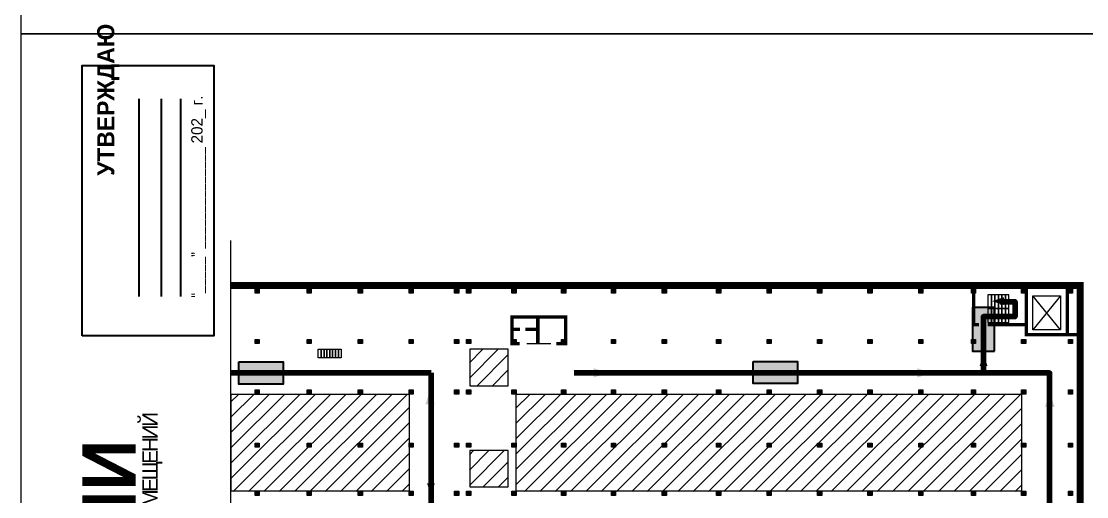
# Model space of a CAD drawing. Header units: millimetres. Extents: x 13810 to 67229, y 12374 to 21950.
# Drawn here: x 28466.5 to 28840.9, y 13986.6 to 14153.7 of the extents above; entities that cross this region are included whole.
import ezdxf

# ---------------------------------------------------------------- set-up
doc = ezdxf.new("R2010")
doc.units = ezdxf.units.MM
doc.layers.add('План_Штампы', color=7, linetype='Continuous')
doc.styles.add('обычный', font='arial.ttf')

# ---------------------------------------------------------------- blocks, each defined once
blk = doc.blocks.new('A$C7B4425F7')
at = {"true_color": 0xffffff}
blk.add_hatch(color=7, dxfattribs=at).paths.add_polyline_path([(0, 0), (-16, 0), (-16, -8), (0, -8)])
h = blk.add_hatch(color=126)
h.paths.add_polyline_path([(-0.2, -0.2), (-15.8, -0.2), (-15.8, -7.8), (-0.2, -7.8)])
h.paths.add_polyline_path([(-11.76, -2.03), (-11.76, -3.66), (-11.17, -3.66, -0.568275), (-11.17, -6.18), (-12.58, -6.18), (-12.58, -2.03)], flags=16)
h.paths.add_polyline_path([(-13.33, -4.12, -0.495768), (-13.59, -6.18), (-15.03, -6.18), (-15.03, -2.03), (-13.59, -2.03, -0.487973)], flags=16)
h.paths.add_polyline_path([(-10.25, -2.03), (-9.48, -2.03), (-9.48, -6.18), (-10.25, -6.18)], flags=16)
h.paths.add_polyline_path([(-13.84, -3.69), (-14.24, -3.69), (-14.24, -3.03), (-13.9, -3.03, -0.692621)], flags=0)
h.paths.add_polyline_path([(-9.15, -2.03), (-8.4, -2.03), (-8.04, -3.07), (-7.68, -2.03), (-6.93, -2.03), (-7.64, -4.1), (-6.93, -6.18), (-7.68, -6.18), (-8.04, -5.14), (-8.4, -6.18), (-9.15, -6.18), (-8.44, -4.1)], flags=16)
h.paths.add_polyline_path([(-11.76, -4.46), (-11.42, -4.46, -0.692621), (-11.36, -5.12), (-11.76, -5.12)], flags=0)
h.paths.add_polyline_path([(-13.9, -5.2), (-14.24, -5.2), (-14.24, -4.55), (-13.84, -4.55, -0.708038)], flags=0)
edge = h.paths.add_edge_path(flags=16)
edge.add_ellipse((-5.51, -4.08), major_axis=(0, 2.05), ratio=0.586184, start_angle=0, end_angle=360)
edge = h.paths.add_edge_path(flags=0)
edge.add_ellipse((-5.51, -4.08), major_axis=(0, 1.14), ratio=0.454828, start_angle=0, end_angle=360)
h.paths.add_polyline_path([(-4.13, -4.96, 0.377264), (-3.48, -4.52, 0.0555), (-3.16, -2.03), (-1.66, -2.03), (-1.66, -4.96), (-0.96, -4.96), (-0.96, -7.01), (-1.75, -7.01), (-1.75, -6.18), (-3.3, -6.18), (-3.3, -7.02), (-4.13, -7.02)], flags=16)
h.paths.add_polyline_path([(-2.73, -2.91), (-2.28, -2.91), (-2.28, -4.96), (-3.05, -4.96, 0.079136)], flags=0)
at = {"color": 126}
blk.add_lwpolyline([(-16, -8), (0, -8), (0, 0), (-16, 0)], close=True, dxfattribs=at)
blk = doc.blocks.new('A$C32E8229D')
at = {"true_color": 0xffffff}
blk.add_hatch(color=7, dxfattribs=at).paths.add_polyline_path([(0, 0), (0, -8), (16, -8), (16, 0)])
h = blk.add_hatch(color=126)
h.paths.add_polyline_path([(0.2, -0.2), (15.8, -0.2), (15.8, -7.8), (0.2, -7.8)])
h.paths.add_polyline_path([(13.49, -2.05), (12.08, -2.05), (11.37, -2.63, 0.162397), (11.29, -2.84), (11.29, -3.63), (10.35, -3.63), (10.35, -4.05), (11.68, -4.05), (11.68, -3.48), (12.26, -4.28), (11.29, -5.1), (11.29, -6.78), (11.85, -6.78), (11.85, -5.44), (12.8, -4.64), (12.8, -5.94), (14.46, -5.94), (14.46, -5.39), (13.45, -5.39), (13.45, -3.97), (12.46, -2.59), (13.15, -2.59), (13.69, -3.34), (14.18, -3)], flags=16)
h.paths.add_polyline_path([(10.74, -1.82, 1), (11.8, -1.82, 1)], flags=16)
h.paths.add_polyline_path([(9.39, -3.59), (5.99, -3.59), (6.56, -3.03), (5.91, -3.03), (5.1, -3.83), (5.91, -4.64), (6.56, -4.64), (5.99, -4.09), (9.39, -4.09)], flags=16)
h.paths.add_polyline_path([(4.29, -1.08), (1.72, -1.08), (1.72, -6.6), (4.29, -6.6)], flags=16)
at = {"color": 126}
blk.add_lwpolyline([(16, -8), (0, -8), (0, 0), (16, 0)], close=True, dxfattribs=at)

msp = doc.modelspace()

# ---------------------------------------------------------------- hatches: boundary and pattern name
at = {"lineweight": 0}
h = msp.add_hatch(color=256, dxfattribs=at)
h.dxf.hatch_style = 1
h.paths.add_polyline_path([(28548.7, 14059.53), (28548.7, 14058.06), (28550.16, 14058.06), (28550.16, 14059.53)])
h = msp.add_hatch(color=256, dxfattribs=at)
h.dxf.hatch_style = 1
h.paths.add_polyline_path([(28566.95, 14059.53), (28566.95, 14058.06), (28568.42, 14058.06), (28568.42, 14059.53)])
h = msp.add_hatch(color=256, dxfattribs=at)
h.dxf.hatch_style = 1
h.paths.add_polyline_path([(28584.95, 14059.53), (28584.95, 14058.06), (28586.41, 14058.06), (28586.41, 14059.53)])
h = msp.add_hatch(color=256, dxfattribs=at)
h.dxf.hatch_style = 1
h.paths.add_polyline_path([(28602.81, 14059.53), (28602.81, 14058.06), (28604.28, 14058.06), (28604.28, 14059.53)])
h = msp.add_hatch(color=256, dxfattribs=at)
h.dxf.hatch_style = 1
h.paths.add_polyline_path([(28618.76, 14059.53), (28618.76, 14058.06), (28620.23, 14058.06), (28620.23, 14059.53)])
h = msp.add_hatch(color=256, dxfattribs=at)
h.dxf.hatch_style = 1
h.paths.add_polyline_path([(28622.99, 14059.53), (28622.99, 14058.06), (28624.46, 14058.06), (28624.46, 14059.53)])
h = msp.add_hatch(color=256, dxfattribs=at)
h.dxf.hatch_style = 1
h.paths.add_polyline_path([(28638.94, 14059.53), (28638.94, 14058.06), (28640.41, 14058.06), (28640.41, 14059.53)])
h = msp.add_hatch(color=256, dxfattribs=at)
h.dxf.hatch_style = 1
h.paths.add_polyline_path([(28656.36, 14059.53), (28656.36, 14058.06), (28657.83, 14058.06), (28657.83, 14059.53)])
h = msp.add_hatch(color=256, dxfattribs=at)
h.dxf.hatch_style = 1
h.paths.add_polyline_path([(28673.89, 14059.53), (28673.89, 14058.06), (28675.35, 14058.06), (28675.35, 14059.53)])
h = msp.add_hatch(color=256, dxfattribs=at)
h.dxf.hatch_style = 1
h.paths.add_polyline_path([(28691.78, 14059.53), (28691.78, 14058.06), (28693.24, 14058.06), (28693.24, 14059.53)])
h = msp.add_hatch(color=256, dxfattribs=at)
h.dxf.hatch_style = 1
h.paths.add_polyline_path([(28710.83, 14059.53), (28710.83, 14058.06), (28712.29, 14058.06), (28712.29, 14059.53)])
h = msp.add_hatch(color=256, dxfattribs=at)
h.dxf.hatch_style = 1
h.paths.add_polyline_path([(28728.56, 14059.53), (28728.56, 14058.06), (28730.02, 14058.06), (28730.02, 14059.53)])
h = msp.add_hatch(color=256, dxfattribs=at)
h.dxf.hatch_style = 1
h.paths.add_polyline_path([(28746.34, 14059.53), (28746.34, 14058.06), (28747.81, 14058.06), (28747.81, 14059.53)])
h = msp.add_hatch(color=256, dxfattribs=at)
h.dxf.hatch_style = 1
h.paths.add_polyline_path([(28764.03, 14059.53), (28764.03, 14058.06), (28765.49, 14058.06), (28765.49, 14059.53)])
h = msp.add_hatch(color=256, dxfattribs=at)
h.dxf.hatch_style = 1
h.paths.add_polyline_path([(28781.88, 14059.53), (28781.88, 14058.06), (28783.34, 14058.06), (28783.34, 14059.53)])
h = msp.add_hatch(color=256, dxfattribs=at)
h.dxf.hatch_style = 1
h.paths.add_polyline_path([(28800.39, 14059.53), (28800.39, 14058.06), (28801.86, 14058.06), (28801.86, 14059.53)])
h = msp.add_hatch(color=256, dxfattribs=at)
h.dxf.hatch_style = 1
h.paths.add_polyline_path([(28817.99, 14059.53), (28817.99, 14058.06), (28819.46, 14058.06), (28819.46, 14059.53)])
h = msp.add_hatch(color=256, dxfattribs=at)
h.dxf.hatch_style = 1
h.paths.add_polyline_path([(28834.47, 14059.54), (28834.47, 14058.06), (28835.93, 14058.06), (28835.93, 14059.54)])
h = msp.add_hatch(color=256, dxfattribs=at)
h.dxf.hatch_style = 1
h.paths.add_polyline_path([(28548.7, 14041.87), (28548.7, 14040.39), (28550.16, 14040.39), (28550.16, 14041.87)])
h = msp.add_hatch(color=256, dxfattribs=at)
h.dxf.hatch_style = 1
h.paths.add_polyline_path([(28566.95, 14041.87), (28566.95, 14040.39), (28568.42, 14040.39), (28568.42, 14041.87)])
h = msp.add_hatch(color=256, dxfattribs=at)
h.dxf.hatch_style = 1
h.paths.add_polyline_path([(28584.95, 14041.87), (28584.95, 14040.39), (28586.41, 14040.39), (28586.41, 14041.87)])
h = msp.add_hatch(color=256, dxfattribs=at)
h.dxf.hatch_style = 1
h.paths.add_polyline_path([(28602.81, 14041.87), (28602.81, 14040.39), (28604.28, 14040.39), (28604.28, 14041.87)])
h = msp.add_hatch(color=256, dxfattribs=at)
h.dxf.hatch_style = 1
h.paths.add_polyline_path([(28618.76, 14041.87), (28618.76, 14040.39), (28620.23, 14040.39), (28620.23, 14041.87)])
h = msp.add_hatch(color=256, dxfattribs=at)
h.dxf.hatch_style = 1
h.paths.add_polyline_path([(28622.99, 14041.87), (28622.99, 14040.39), (28624.46, 14040.39), (28624.46, 14041.87)])
h = msp.add_hatch(color=256, dxfattribs=at)
h.dxf.hatch_style = 1
h.paths.add_polyline_path([(28638.94, 14041.87), (28638.94, 14040.39), (28640.41, 14040.39), (28640.41, 14041.87)])
h = msp.add_hatch(color=256, dxfattribs=at)
h.dxf.hatch_style = 1
h.paths.add_polyline_path([(28656.36, 14041.87), (28656.36, 14040.39), (28657.83, 14040.39), (28657.83, 14041.87)])
h = msp.add_hatch(color=256, dxfattribs=at)
h.dxf.hatch_style = 1
h.paths.add_polyline_path([(28673.89, 14041.87), (28673.89, 14040.39), (28675.35, 14040.39), (28675.35, 14041.87)])
h = msp.add_hatch(color=256, dxfattribs=at)
h.dxf.hatch_style = 1
h.paths.add_polyline_path([(28691.78, 14041.87), (28691.78, 14040.39), (28693.24, 14040.39), (28693.24, 14041.87)])
h = msp.add_hatch(color=256, dxfattribs=at)
h.dxf.hatch_style = 1
h.paths.add_polyline_path([(28710.83, 14041.87), (28710.83, 14040.39), (28712.29, 14040.39), (28712.29, 14041.87)])
h = msp.add_hatch(color=256, dxfattribs=at)
h.dxf.hatch_style = 1
h.paths.add_polyline_path([(28728.56, 14041.87), (28728.56, 14040.39), (28730.02, 14040.39), (28730.02, 14041.87)])
h = msp.add_hatch(color=256, dxfattribs=at)
h.dxf.hatch_style = 1
h.paths.add_polyline_path([(28746.34, 14041.87), (28746.34, 14040.39), (28747.81, 14040.39), (28747.81, 14041.87)])
h = msp.add_hatch(color=256, dxfattribs=at)
h.dxf.hatch_style = 1
h.paths.add_polyline_path([(28764.03, 14041.87), (28764.03, 14040.39), (28765.49, 14040.39), (28765.49, 14041.87)])
h = msp.add_hatch(color=256, dxfattribs=at)
h.dxf.hatch_style = 1
h.paths.add_polyline_path([(28781.88, 14041.87), (28781.88, 14040.39), (28783.34, 14040.39), (28783.34, 14041.87)])
h = msp.add_hatch(color=256, dxfattribs=at)
h.dxf.hatch_style = 1
h.paths.add_polyline_path([(28800.39, 14041.87), (28800.39, 14040.39), (28801.86, 14040.39), (28801.86, 14041.87)])
h = msp.add_hatch(color=256, dxfattribs=at)
h.dxf.hatch_style = 1
h.paths.add_polyline_path([(28817.99, 14041.87), (28817.99, 14040.39), (28819.46, 14040.39), (28819.46, 14041.87)])
h = msp.add_hatch(color=256, dxfattribs=at)
h.dxf.hatch_style = 1
h.paths.add_polyline_path([(28834.47, 14041.87), (28834.47, 14040.39), (28835.93, 14040.39), (28835.93, 14041.87)])
h = msp.add_hatch(color=256, dxfattribs=at)
h.dxf.hatch_style = 1
h.paths.add_polyline_path([(28548.7, 14024.11), (28548.7, 14022.64), (28550.16, 14022.64), (28550.16, 14024.11)])
h = msp.add_hatch(color=256, dxfattribs=at)
h.dxf.hatch_style = 1
h.paths.add_polyline_path([(28566.95, 14024.11), (28566.95, 14022.64), (28568.42, 14022.64), (28568.42, 14024.11)])
h = msp.add_hatch(color=256, dxfattribs=at)
h.dxf.hatch_style = 1
h.paths.add_polyline_path([(28584.95, 14024.11), (28584.95, 14022.64), (28586.41, 14022.64), (28586.41, 14024.11)])
h = msp.add_hatch(color=256, dxfattribs=at)
h.dxf.hatch_style = 1
h.paths.add_polyline_path([(28602.81, 14024.11), (28602.81, 14022.64), (28604.28, 14022.64), (28604.28, 14024.11)])
h = msp.add_hatch(color=256, dxfattribs=at)
h.dxf.hatch_style = 1
h.paths.add_polyline_path([(28618.76, 14024.11), (28618.76, 14022.64), (28620.23, 14022.64), (28620.23, 14024.11)])
h = msp.add_hatch(color=256, dxfattribs=at)
h.dxf.hatch_style = 1
h.paths.add_polyline_path([(28622.99, 14024.11), (28622.99, 14022.64), (28624.46, 14022.64), (28624.46, 14024.11)])
h = msp.add_hatch(color=256, dxfattribs=at)
h.dxf.hatch_style = 1
h.paths.add_polyline_path([(28638.94, 14024.11), (28638.94, 14022.64), (28640.41, 14022.64), (28640.41, 14024.11)])
h = msp.add_hatch(color=256, dxfattribs=at)
h.dxf.hatch_style = 1
h.paths.add_polyline_path([(28656.36, 14024.11), (28656.36, 14022.64), (28657.83, 14022.64), (28657.83, 14024.11)])
h = msp.add_hatch(color=256, dxfattribs=at)
h.dxf.hatch_style = 1
h.paths.add_polyline_path([(28673.89, 14024.11), (28673.89, 14022.64), (28675.35, 14022.64), (28675.35, 14024.11)])
h = msp.add_hatch(color=256, dxfattribs=at)
h.dxf.hatch_style = 1
h.paths.add_polyline_path([(28691.78, 14024.11), (28691.78, 14022.64), (28693.24, 14022.64), (28693.24, 14024.11)])
h = msp.add_hatch(color=256, dxfattribs=at)
h.dxf.hatch_style = 1
h.paths.add_polyline_path([(28710.83, 14024.11), (28710.83, 14022.64), (28712.29, 14022.64), (28712.29, 14024.11)])
h = msp.add_hatch(color=256, dxfattribs=at)
h.dxf.hatch_style = 1
h.paths.add_polyline_path([(28728.56, 14024.11), (28728.56, 14022.64), (28730.02, 14022.64), (28730.02, 14024.11)])
h = msp.add_hatch(color=256, dxfattribs=at)
h.dxf.hatch_style = 1
h.paths.add_polyline_path([(28746.34, 14024.11), (28746.34, 14022.64), (28747.81, 14022.64), (28747.81, 14024.11)])
h = msp.add_hatch(color=256, dxfattribs=at)
h.dxf.hatch_style = 1
h.paths.add_polyline_path([(28764.03, 14024.11), (28764.03, 14022.64), (28765.49, 14022.64), (28765.49, 14024.11)])
h = msp.add_hatch(color=256, dxfattribs=at)
h.dxf.hatch_style = 1
h.paths.add_polyline_path([(28781.88, 14024.11), (28781.88, 14022.64), (28783.34, 14022.64), (28783.34, 14024.11)])
h = msp.add_hatch(color=256, dxfattribs=at)
h.dxf.hatch_style = 1
h.paths.add_polyline_path([(28800.39, 14024.11), (28800.39, 14022.64), (28801.86, 14022.64), (28801.86, 14024.11)])
h = msp.add_hatch(color=256, dxfattribs=at)
h.dxf.hatch_style = 1
h.paths.add_polyline_path([(28817.99, 14024.11), (28817.99, 14022.64), (28819.46, 14022.64), (28819.46, 14024.11)])
h = msp.add_hatch(color=256, dxfattribs=at)
h.dxf.hatch_style = 1
h.paths.add_polyline_path([(28834.47, 14024.11), (28834.47, 14022.64), (28835.93, 14022.64), (28835.93, 14024.11)])
h = msp.add_hatch(color=256, dxfattribs=at)
h.dxf.hatch_style = 1
h.paths.add_polyline_path([(28548.7, 14005.42), (28548.7, 14003.94), (28550.16, 14003.94), (28550.16, 14005.42)])
h = msp.add_hatch(color=256, dxfattribs=at)
h.dxf.hatch_style = 1
h.paths.add_polyline_path([(28566.95, 14005.42), (28566.95, 14003.94), (28568.42, 14003.94), (28568.42, 14005.42)])
h = msp.add_hatch(color=256, dxfattribs=at)
h.dxf.hatch_style = 1
h.paths.add_polyline_path([(28584.95, 14005.42), (28584.95, 14003.94), (28586.41, 14003.94), (28586.41, 14005.42)])
h = msp.add_hatch(color=256, dxfattribs=at)
h.dxf.hatch_style = 1
h.paths.add_polyline_path([(28602.81, 14005.42), (28602.81, 14003.94), (28604.28, 14003.94), (28604.28, 14005.42)])
h = msp.add_hatch(color=256, dxfattribs=at)
h.dxf.hatch_style = 1
h.paths.add_polyline_path([(28618.76, 14005.42), (28618.76, 14003.94), (28620.23, 14003.94), (28620.23, 14005.42)])
h = msp.add_hatch(color=256, dxfattribs=at)
h.dxf.hatch_style = 1
h.paths.add_polyline_path([(28622.99, 14005.42), (28622.99, 14003.94), (28624.46, 14003.94), (28624.46, 14005.42)])
h = msp.add_hatch(color=256, dxfattribs=at)
h.dxf.hatch_style = 1
h.paths.add_polyline_path([(28638.94, 14005.42), (28638.94, 14003.94), (28640.41, 14003.94), (28640.41, 14005.42)])
h = msp.add_hatch(color=256, dxfattribs=at)
h.dxf.hatch_style = 1
h.paths.add_polyline_path([(28656.36, 14005.42), (28656.36, 14003.94), (28657.83, 14003.94), (28657.83, 14005.42)])
h = msp.add_hatch(color=256, dxfattribs=at)
h.dxf.hatch_style = 1
h.paths.add_polyline_path([(28673.89, 14005.42), (28673.89, 14003.94), (28675.35, 14003.94), (28675.35, 14005.42)])
h = msp.add_hatch(color=256, dxfattribs=at)
h.dxf.hatch_style = 1
h.paths.add_polyline_path([(28691.78, 14005.42), (28691.78, 14003.94), (28693.24, 14003.94), (28693.24, 14005.42)])
h = msp.add_hatch(color=256, dxfattribs=at)
h.dxf.hatch_style = 1
h.paths.add_polyline_path([(28710.83, 14005.42), (28710.83, 14003.94), (28712.29, 14003.94), (28712.29, 14005.42)])
h = msp.add_hatch(color=256, dxfattribs=at)
h.dxf.hatch_style = 1
h.paths.add_polyline_path([(28728.56, 14005.42), (28728.56, 14003.94), (28730.02, 14003.94), (28730.02, 14005.42)])
h = msp.add_hatch(color=256, dxfattribs=at)
h.dxf.hatch_style = 1
h.paths.add_polyline_path([(28746.34, 14005.42), (28746.34, 14003.94), (28747.81, 14003.94), (28747.81, 14005.42)])
h = msp.add_hatch(color=256, dxfattribs=at)
h.dxf.hatch_style = 1
h.paths.add_polyline_path([(28764.03, 14005.42), (28764.03, 14003.94), (28765.49, 14003.94), (28765.49, 14005.42)])
h = msp.add_hatch(color=256, dxfattribs=at)
h.dxf.hatch_style = 1
h.paths.add_polyline_path([(28781.88, 14005.42), (28781.88, 14003.94), (28783.34, 14003.94), (28783.34, 14005.42)])
h = msp.add_hatch(color=256, dxfattribs=at)
h.dxf.hatch_style = 1
h.paths.add_polyline_path([(28800.39, 14005.42), (28800.39, 14003.94), (28801.86, 14003.94), (28801.86, 14005.42)])
h = msp.add_hatch(color=256, dxfattribs=at)
h.dxf.hatch_style = 1
h.paths.add_polyline_path([(28817.99, 14005.42), (28817.99, 14003.94), (28819.46, 14003.94), (28819.46, 14005.42)])
h = msp.add_hatch(color=256, dxfattribs=at)
h.dxf.hatch_style = 1
h.paths.add_polyline_path([(28834.47, 14005.42), (28834.47, 14003.94), (28835.93, 14003.94), (28835.93, 14005.42)])
h = msp.add_hatch(color=256, dxfattribs=at)
h.dxf.hatch_style = 1
h.paths.add_polyline_path([(28548.7, 13988.47), (28548.7, 13986.99), (28550.16, 13986.99), (28550.16, 13988.47)])
h = msp.add_hatch(color=256, dxfattribs=at)
h.dxf.hatch_style = 1
h.paths.add_polyline_path([(28566.95, 13988.47), (28566.95, 13986.99), (28568.42, 13986.99), (28568.42, 13988.47)])
h = msp.add_hatch(color=256, dxfattribs=at)
h.dxf.hatch_style = 1
h.paths.add_polyline_path([(28584.95, 13988.47), (28584.95, 13986.99), (28586.41, 13986.99), (28586.41, 13988.47)])
h = msp.add_hatch(color=256, dxfattribs=at)
h.dxf.hatch_style = 1
h.paths.add_polyline_path([(28602.81, 13988.47), (28602.81, 13986.99), (28604.28, 13986.99), (28604.28, 13988.47)])
h = msp.add_hatch(color=256, dxfattribs=at)
h.dxf.hatch_style = 1
h.paths.add_polyline_path([(28618.76, 13988.47), (28618.76, 13986.99), (28620.23, 13986.99), (28620.23, 13988.47)])
h = msp.add_hatch(color=256, dxfattribs=at)
h.dxf.hatch_style = 1
h.paths.add_polyline_path([(28622.99, 13988.47), (28622.99, 13986.99), (28624.46, 13986.99), (28624.46, 13988.47)])
h = msp.add_hatch(color=256, dxfattribs=at)
h.dxf.hatch_style = 1
h.paths.add_polyline_path([(28638.94, 13988.47), (28638.94, 13986.99), (28640.41, 13986.99), (28640.41, 13988.47)])
h = msp.add_hatch(color=256, dxfattribs=at)
h.dxf.hatch_style = 1
h.paths.add_polyline_path([(28656.36, 13988.47), (28656.36, 13986.99), (28657.83, 13986.99), (28657.83, 13988.47)])
h = msp.add_hatch(color=256, dxfattribs=at)
h.dxf.hatch_style = 1
h.paths.add_polyline_path([(28673.89, 13988.47), (28673.89, 13986.99), (28675.35, 13986.99), (28675.35, 13988.47)])
h = msp.add_hatch(color=256, dxfattribs=at)
h.dxf.hatch_style = 1
h.paths.add_polyline_path([(28691.78, 13988.47), (28691.78, 13986.99), (28693.24, 13986.99), (28693.24, 13988.47)])
h = msp.add_hatch(color=256, dxfattribs=at)
h.dxf.hatch_style = 1
h.paths.add_polyline_path([(28710.83, 13988.47), (28710.83, 13986.99), (28712.29, 13986.99), (28712.29, 13988.47)])
h = msp.add_hatch(color=256, dxfattribs=at)
h.dxf.hatch_style = 1
h.paths.add_polyline_path([(28728.56, 13988.47), (28728.56, 13986.99), (28730.02, 13986.99), (28730.02, 13988.47)])
h = msp.add_hatch(color=256, dxfattribs=at)
h.dxf.hatch_style = 1
h.paths.add_polyline_path([(28746.34, 13988.47), (28746.34, 13986.99), (28747.81, 13986.99), (28747.81, 13988.47)])
h = msp.add_hatch(color=256, dxfattribs=at)
h.dxf.hatch_style = 1
h.paths.add_polyline_path([(28764.03, 13988.47), (28764.03, 13986.99), (28765.49, 13986.99), (28765.49, 13988.47)])
h = msp.add_hatch(color=256, dxfattribs=at)
h.dxf.hatch_style = 1
h.paths.add_polyline_path([(28781.88, 13988.47), (28781.88, 13986.99), (28783.34, 13986.99), (28783.34, 13988.47)])
h = msp.add_hatch(color=256, dxfattribs=at)
h.dxf.hatch_style = 1
h.paths.add_polyline_path([(28800.39, 13988.47), (28800.39, 13986.99), (28801.86, 13986.99), (28801.86, 13988.47)])
h = msp.add_hatch(color=256, dxfattribs=at)
h.dxf.hatch_style = 1
h.paths.add_polyline_path([(28817.99, 13988.47), (28817.99, 13986.99), (28819.46, 13986.99), (28819.46, 13988.47)])
h = msp.add_hatch(color=256, dxfattribs=at)
h.dxf.hatch_style = 1
h.paths.add_polyline_path([(28834.47, 13988.47), (28834.47, 13986.99), (28835.93, 13986.99), (28835.93, 13988.47)])

# ---------------------------------------------------------------- linework, layer by layer
at = {"linetype": 'Continuous', "lineweight": 0}
for p, q in [((28634.01, 14038.29), (28624.01, 14028.28)), ((28628.62, 14038.29), (28624.01, 14033.67)), ((28637.51, 14036.4), (28626.55, 14025.44)), ((28637.51, 14031.01), (28631.94, 14025.44)), ((28637.51, 14025.62), (28637.33, 14025.44)), ((28569.77, 14022.54), (28540.29, 13993.06)), ((28564.38, 14022.54), (28540.29, 13998.45)), ((28558.99, 14022.54), (28540.29, 14003.84)), ((28553.6, 14022.54), (28540.29, 14009.23)), ((28548.22, 14022.54), (28540.29, 14014.62)), ((28542.83, 14022.54), (28540.29, 14020)), ((28575.16, 14022.54), (28540.98, 13988.37)), ((28580.55, 14022.54), (28546.37, 13988.37)), ((28585.93, 14022.54), (28551.76, 13988.37)), ((28591.32, 14022.54), (28557.15, 13988.37)), ((28596.71, 14022.54), (28562.54, 13988.37)), ((28602.1, 14022.54), (28567.93, 13988.37)), ((28672.14, 14022.54), (28640.32, 13990.72)), ((28666.76, 14022.54), (28640.32, 13996.1)), ((28661.37, 14022.54), (28640.32, 14001.49)), ((28655.98, 14022.54), (28640.32, 14006.88)), ((28650.59, 14022.54), (28640.32, 14012.27)), ((28645.2, 14022.54), (28640.32, 14017.66)), ((28677.53, 14022.54), (28643.36, 13988.37)), ((28682.92, 14022.54), (28648.75, 13988.37)), ((28688.31, 14022.54), (28654.14, 13988.37)), ((28693.7, 14022.54), (28659.52, 13988.37)), ((28699.08, 14022.54), (28664.91, 13988.37)), ((28704.47, 14022.54), (28670.3, 13988.37)), ((28709.86, 14022.54), (28675.69, 13988.37)), ((28715.25, 14022.54), (28681.08, 13988.37)), ((28720.64, 14022.54), (28686.46, 13988.37)), ((28726.03, 14022.54), (28691.85, 13988.37)), ((28731.41, 14022.54), (28697.24, 13988.37)), ((28736.8, 14022.54), (28702.63, 13988.37)), ((28742.19, 14022.54), (28708.02, 13988.37)), ((28747.58, 14022.54), (28713.41, 13988.37)), ((28752.97, 14022.54), (28718.79, 13988.37)), ((28758.35, 14022.54), (28724.18, 13988.37)), ((28763.74, 14022.54), (28729.57, 13988.37)), ((28769.13, 14022.54), (28734.96, 13988.37)), ((28774.52, 14022.54), (28740.35, 13988.37)), ((28779.91, 14022.54), (28745.73, 13988.37)), ((28785.3, 14022.54), (28751.12, 13988.37)), ((28790.68, 14022.54), (28756.51, 13988.37)), ((28796.07, 14022.54), (28761.9, 13988.37)), ((28801.46, 14022.54), (28767.29, 13988.37)), ((28806.85, 14022.54), (28772.68, 13988.37)), ((28812.24, 14022.54), (28778.06, 13988.37)), ((28817.62, 14022.54), (28783.45, 13988.37)), ((28602.72, 14017.78), (28573.31, 13988.37)), ((28817.91, 14017.43), (28788.84, 13988.37)), ((28602.72, 14012.39), (28578.7, 13988.37)), ((28817.91, 14012.05), (28794.23, 13988.37)), ((28602.72, 14007), (28584.09, 13988.37)), ((28817.91, 14006.66), (28799.62, 13988.37)), ((28602.72, 14001.61), (28589.48, 13988.37)), ((28636.2, 14002.76), (28624.01, 13990.57)), ((28630.81, 14002.76), (28624.01, 13995.96)), ((28625.42, 14002.76), (28624.01, 14001.34)), ((28817.91, 14001.27), (28805, 13988.37)), ((28637.51, 13998.68), (28628.74, 13989.91)), ((28602.72, 13996.22), (28594.87, 13988.37)), ((28637.51, 13993.29), (28634.13, 13989.91)), ((28817.91, 13995.88), (28810.39, 13988.37)), ((28602.72, 13990.84), (28600.25, 13988.37)), ((28817.91, 13990.49), (28815.78, 13988.37))]:
    msp.add_line(p, q, dxfattribs=at)
at = {"color": 126, "lineweight": 0, "true_color": 0x008754}
for points in [[(28466.55, 14544.23), (29066.55, 14544.23), (29066.55, 14149.23), (28466.55, 14149.23)], [(28466.55, 14149.23), (29066.55, 14149.23), (29066.55, 13754.23), (28466.55, 13754.23)]]:
    msp.add_lwpolyline(points, close=True, dxfattribs=at)
msp.add_lwpolyline([(28487.96, 14043.15), (28487.96, 14138.15), (28534.16, 14138.15), (28534.16, 14043.15)], close=True)
for points in [[(28508.01, 14056.9), (28508.01, 14126.43)], [(28515.77, 14056.9), (28515.77, 14126.43)], [(28522.56, 14056.9), (28522.56, 14126.43)]]:
    msp.add_lwpolyline(points)
at = {"lineweight": 0}
for points in [[(28540.17, 13836), (28540.17, 14076.57)], [(28831.63, 14057.12), (28821.91, 14045.25)], [(28831.63, 14045.25), (28821.91, 14057.12)], [(28644.16, 14040.39), (28652.59, 14040.39)]]:
    msp.add_lwpolyline(points, dxfattribs=at)
for points, const_width in [([(28838.51, 13859.9), (28838.59, 13859.9), (28838.59, 14060.81), (28540.17, 14060.81)], 2.4), ([(28803, 14047.06), (28801.18, 14047.06), (28801.18, 14060.77)], 1.2), ([(28838.11, 14043.53), (28819.65, 14043.53), (28819.65, 14061.28), (28819.65, 14047.06), (28806.12, 14047.06)], 1.2), ([(28834.05, 14043.53), (28834.05, 14060.8)], 1.2), ([(28654.51, 14040.39), (28657.83, 14040.39), (28657.83, 14049.72), (28638.94, 14049.72), (28638.94, 14040.39), (28641.64, 14040.39)], 1.2), ([(28648.04, 14040.39), (28648.04, 14049.72), (28648.04, 14045.37), (28643.64, 14045.37)], 1.2), ([(28638.94, 14045.37), (28641.72, 14045.37)], 1.2)]:
    msp.add_lwpolyline(points, dxfattribs=dict(at, const_width=const_width))
for points in [[(28550.16, 14058.06), (28548.7, 14058.06), (28548.7, 14059.53), (28550.16, 14059.53)], [(28568.42, 14058.06), (28566.95, 14058.06), (28566.95, 14059.53), (28568.42, 14059.53)], [(28586.41, 14058.06), (28584.95, 14058.06), (28584.95, 14059.53), (28586.41, 14059.53)], [(28604.28, 14058.06), (28602.81, 14058.06), (28602.81, 14059.53), (28604.28, 14059.53)], [(28620.23, 14058.06), (28618.76, 14058.06), (28618.76, 14059.53), (28620.23, 14059.53)], [(28624.46, 14058.06), (28622.99, 14058.06), (28622.99, 14059.53), (28624.46, 14059.53)], [(28640.41, 14058.06), (28638.94, 14058.06), (28638.94, 14059.53), (28640.41, 14059.53)], [(28657.83, 14058.06), (28656.36, 14058.06), (28656.36, 14059.53), (28657.83, 14059.53)], [(28675.35, 14058.06), (28673.89, 14058.06), (28673.89, 14059.53), (28675.35, 14059.53)], [(28693.24, 14058.06), (28691.78, 14058.06), (28691.78, 14059.53), (28693.24, 14059.53)], [(28712.29, 14058.06), (28710.83, 14058.06), (28710.83, 14059.53), (28712.29, 14059.53)], [(28730.02, 14058.06), (28728.56, 14058.06), (28728.56, 14059.53), (28730.02, 14059.53)], [(28747.81, 14058.06), (28746.34, 14058.06), (28746.34, 14059.53), (28747.81, 14059.53)], [(28765.49, 14058.06), (28764.03, 14058.06), (28764.03, 14059.53), (28765.49, 14059.53)], [(28783.34, 14058.06), (28781.88, 14058.06), (28781.88, 14059.53), (28783.34, 14059.53)], [(28801.86, 14058.06), (28800.39, 14058.06), (28800.39, 14059.53), (28801.86, 14059.53)], [(28807.4, 14057.58), (28806.17, 14057.58), (28806.17, 14052.68), (28807.4, 14052.68)], [(28808.62, 14057.58), (28807.4, 14057.58), (28807.4, 14052.68), (28808.62, 14052.68)], [(28809.85, 14057.58), (28808.62, 14057.58), (28808.62, 14052.68), (28809.85, 14052.68)], [(28811.07, 14057.58), (28809.85, 14057.58), (28809.85, 14052.68), (28811.07, 14052.68)], [(28812.3, 14057.58), (28811.07, 14057.58), (28811.07, 14052.68), (28812.3, 14052.68)], [(28812.3, 14057.58), (28811.07, 14057.58), (28811.07, 14052.68), (28812.3, 14052.68)], [(28813.52, 14057.58), (28812.3, 14057.58), (28812.3, 14052.68), (28813.52, 14052.68)], [(28819.46, 14058.06), (28817.99, 14058.06), (28817.99, 14059.53), (28819.46, 14059.53)], [(28831.63, 14045.25), (28821.91, 14045.25), (28821.91, 14057.12), (28831.63, 14057.12)], [(28835.93, 14058.06), (28834.47, 14058.06), (28834.47, 14059.54), (28835.93, 14059.54)], [(28807.4, 14052.68), (28806.17, 14052.68), (28806.17, 14047.78), (28807.4, 14047.78)], [(28808.62, 14052.68), (28807.4, 14052.68), (28807.4, 14047.78), (28808.62, 14047.78)], [(28809.85, 14052.68), (28808.62, 14052.68), (28808.62, 14047.78), (28809.85, 14047.78)], [(28811.07, 14052.68), (28809.85, 14052.68), (28809.85, 14047.78), (28811.07, 14047.78)], [(28812.3, 14052.68), (28811.07, 14052.68), (28811.07, 14047.78), (28812.3, 14047.78)], [(28812.3, 14052.68), (28811.07, 14052.68), (28811.07, 14047.78), (28812.3, 14047.78)], [(28813.52, 14052.68), (28812.3, 14052.68), (28812.3, 14047.78), (28813.52, 14047.78)], [(28550.16, 14040.39), (28548.7, 14040.39), (28548.7, 14041.87), (28550.16, 14041.87)], [(28568.42, 14040.39), (28566.95, 14040.39), (28566.95, 14041.87), (28568.42, 14041.87)], [(28586.41, 14040.39), (28584.95, 14040.39), (28584.95, 14041.87), (28586.41, 14041.87)], [(28604.28, 14040.39), (28602.81, 14040.39), (28602.81, 14041.87), (28604.28, 14041.87)], [(28620.23, 14040.39), (28618.76, 14040.39), (28618.76, 14041.87), (28620.23, 14041.87)], [(28624.46, 14040.39), (28622.99, 14040.39), (28622.99, 14041.87), (28624.46, 14041.87)], [(28640.41, 14040.39), (28638.94, 14040.39), (28638.94, 14041.87), (28640.41, 14041.87)], [(28657.83, 14040.39), (28656.36, 14040.39), (28656.36, 14041.87), (28657.83, 14041.87)], [(28675.35, 14040.39), (28673.89, 14040.39), (28673.89, 14041.87), (28675.35, 14041.87)], [(28693.24, 14040.39), (28691.78, 14040.39), (28691.78, 14041.87), (28693.24, 14041.87)], [(28712.29, 14040.39), (28710.83, 14040.39), (28710.83, 14041.87), (28712.29, 14041.87)], [(28730.02, 14040.39), (28728.56, 14040.39), (28728.56, 14041.87), (28730.02, 14041.87)], [(28747.81, 14040.39), (28746.34, 14040.39), (28746.34, 14041.87), (28747.81, 14041.87)], [(28765.49, 14040.39), (28764.03, 14040.39), (28764.03, 14041.87), (28765.49, 14041.87)], [(28783.34, 14040.39), (28781.88, 14040.39), (28781.88, 14041.87), (28783.34, 14041.87)], [(28801.86, 14040.39), (28800.39, 14040.39), (28800.39, 14041.87), (28801.86, 14041.87)], [(28819.46, 14040.39), (28817.99, 14040.39), (28817.99, 14041.87), (28819.46, 14041.87)], [(28835.93, 14040.39), (28834.47, 14040.39), (28834.47, 14041.87), (28835.93, 14041.87)], [(28571.91, 14035.36), (28570.9, 14035.36), (28570.9, 14038.38), (28571.91, 14038.38)], [(28572.91, 14035.36), (28571.91, 14035.36), (28571.91, 14038.38), (28572.91, 14038.38)], [(28573.92, 14035.36), (28572.91, 14035.36), (28572.91, 14038.38), (28573.92, 14038.38)], [(28574.92, 14035.36), (28573.92, 14035.36), (28573.92, 14038.38), (28574.92, 14038.38)], [(28575.93, 14035.36), (28574.92, 14035.36), (28574.92, 14038.38), (28575.93, 14038.38)], [(28576.93, 14035.36), (28575.93, 14035.36), (28575.93, 14038.38), (28576.93, 14038.38)], [(28577.94, 14035.36), (28576.93, 14035.36), (28576.93, 14038.38), (28577.94, 14038.38)], [(28578.94, 14035.36), (28577.94, 14035.36), (28577.94, 14038.38), (28578.94, 14038.38)], [(28637.6, 14038.39), (28624.09, 14038.39), (28624.09, 14025.54), (28637.6, 14025.54)], [(28602.81, 13988.47), (28540.24, 13988.47), (28540.24, 14022.64), (28602.81, 14022.64)], [(28550.16, 14022.64), (28548.7, 14022.64), (28548.7, 14024.11), (28550.16, 14024.11)], [(28568.42, 14022.64), (28566.95, 14022.64), (28566.95, 14024.11), (28568.42, 14024.11)], [(28586.41, 14022.64), (28584.95, 14022.64), (28584.95, 14024.11), (28586.41, 14024.11)], [(28604.28, 14022.64), (28602.81, 14022.64), (28602.81, 14024.11), (28604.28, 14024.11)], [(28620.23, 14022.64), (28618.76, 14022.64), (28618.76, 14024.11), (28620.23, 14024.11)], [(28624.46, 14022.64), (28622.99, 14022.64), (28622.99, 14024.11), (28624.46, 14024.11)], [(28640.41, 14022.64), (28638.94, 14022.64), (28638.94, 14024.11), (28640.41, 14024.11)], [(28817.99, 13988.47), (28640.41, 13988.47), (28640.41, 14022.64), (28817.99, 14022.64)], [(28657.83, 14022.64), (28656.36, 14022.64), (28656.36, 14024.11), (28657.83, 14024.11)], [(28675.35, 14022.64), (28673.89, 14022.64), (28673.89, 14024.11), (28675.35, 14024.11)], [(28693.24, 14022.64), (28691.78, 14022.64), (28691.78, 14024.11), (28693.24, 14024.11)], [(28712.29, 14022.64), (28710.83, 14022.64), (28710.83, 14024.11), (28712.29, 14024.11)], [(28730.02, 14022.64), (28728.56, 14022.64), (28728.56, 14024.11), (28730.02, 14024.11)], [(28747.81, 14022.64), (28746.34, 14022.64), (28746.34, 14024.11), (28747.81, 14024.11)], [(28765.49, 14022.64), (28764.03, 14022.64), (28764.03, 14024.11), (28765.49, 14024.11)], [(28783.34, 14022.64), (28781.88, 14022.64), (28781.88, 14024.11), (28783.34, 14024.11)], [(28801.86, 14022.64), (28800.39, 14022.64), (28800.39, 14024.11), (28801.86, 14024.11)], [(28819.46, 14022.64), (28817.99, 14022.64), (28817.99, 14024.11), (28819.46, 14024.11)], [(28835.93, 14022.64), (28834.47, 14022.64), (28834.47, 14024.11), (28835.93, 14024.11)], [(28550.16, 14003.94), (28548.7, 14003.94), (28548.7, 14005.42), (28550.16, 14005.42)], [(28568.42, 14003.94), (28566.95, 14003.94), (28566.95, 14005.42), (28568.42, 14005.42)], [(28586.41, 14003.94), (28584.95, 14003.94), (28584.95, 14005.42), (28586.41, 14005.42)], [(28604.28, 14003.94), (28602.81, 14003.94), (28602.81, 14005.42), (28604.28, 14005.42)], [(28620.23, 14003.94), (28618.76, 14003.94), (28618.76, 14005.42), (28620.23, 14005.42)], [(28624.46, 14003.94), (28622.99, 14003.94), (28622.99, 14005.42), (28624.46, 14005.42)], [(28640.41, 14003.94), (28638.94, 14003.94), (28638.94, 14005.42), (28640.41, 14005.42)], [(28657.83, 14003.94), (28656.36, 14003.94), (28656.36, 14005.42), (28657.83, 14005.42)], [(28675.35, 14003.94), (28673.89, 14003.94), (28673.89, 14005.42), (28675.35, 14005.42)], [(28693.24, 14003.94), (28691.78, 14003.94), (28691.78, 14005.42), (28693.24, 14005.42)], [(28712.29, 14003.94), (28710.83, 14003.94), (28710.83, 14005.42), (28712.29, 14005.42)], [(28730.02, 14003.94), (28728.56, 14003.94), (28728.56, 14005.42), (28730.02, 14005.42)], [(28747.81, 14003.94), (28746.34, 14003.94), (28746.34, 14005.42), (28747.81, 14005.42)], [(28765.49, 14003.94), (28764.03, 14003.94), (28764.03, 14005.42), (28765.49, 14005.42)], [(28783.34, 14003.94), (28781.88, 14003.94), (28781.88, 14005.42), (28783.34, 14005.42)], [(28801.86, 14003.94), (28800.39, 14003.94), (28800.39, 14005.42), (28801.86, 14005.42)], [(28819.46, 14003.94), (28817.99, 14003.94), (28817.99, 14005.42), (28819.46, 14005.42)], [(28835.93, 14003.94), (28834.47, 14003.94), (28834.47, 14005.42), (28835.93, 14005.42)], [(28637.6, 14002.86), (28624.09, 14002.86), (28624.09, 13990.01), (28637.6, 13990.01)], [(28550.16, 13986.99), (28548.7, 13986.99), (28548.7, 13988.47), (28550.16, 13988.47)], [(28568.42, 13986.99), (28566.95, 13986.99), (28566.95, 13988.47), (28568.42, 13988.47)], [(28586.41, 13986.99), (28584.95, 13986.99), (28584.95, 13988.47), (28586.41, 13988.47)], [(28604.28, 13986.99), (28602.81, 13986.99), (28602.81, 13988.47), (28604.28, 13988.47)], [(28620.23, 13986.99), (28618.76, 13986.99), (28618.76, 13988.47), (28620.23, 13988.47)], [(28624.46, 13986.99), (28622.99, 13986.99), (28622.99, 13988.47), (28624.46, 13988.47)], [(28640.41, 13986.99), (28638.94, 13986.99), (28638.94, 13988.47), (28640.41, 13988.47)], [(28657.83, 13986.99), (28656.36, 13986.99), (28656.36, 13988.47), (28657.83, 13988.47)], [(28675.35, 13986.99), (28673.89, 13986.99), (28673.89, 13988.47), (28675.35, 13988.47)], [(28693.24, 13986.99), (28691.78, 13986.99), (28691.78, 13988.47), (28693.24, 13988.47)], [(28712.29, 13986.99), (28710.83, 13986.99), (28710.83, 13988.47), (28712.29, 13988.47)], [(28730.02, 13986.99), (28728.56, 13986.99), (28728.56, 13988.47), (28730.02, 13988.47)], [(28747.81, 13986.99), (28746.34, 13986.99), (28746.34, 13988.47), (28747.81, 13988.47)], [(28765.49, 13986.99), (28764.03, 13986.99), (28764.03, 13988.47), (28765.49, 13988.47)], [(28783.34, 13986.99), (28781.88, 13986.99), (28781.88, 13988.47), (28783.34, 13988.47)], [(28801.86, 13986.99), (28800.39, 13986.99), (28800.39, 13988.47), (28801.86, 13988.47)], [(28819.46, 13986.99), (28817.99, 13986.99), (28817.99, 13988.47), (28819.46, 13988.47)], [(28835.93, 13986.99), (28834.47, 13986.99), (28834.47, 13988.47), (28835.93, 13988.47)]]:
    msp.add_lwpolyline(points, close=True, dxfattribs=at)
at = {"color": 126, "lineweight": 100, "true_color": 0x008754}
for points in [[(28810.44, 14055.12), (28815.72, 14055.12), (28815.72, 14049.88), (28804.57, 14049.88), (28804.57, 14030.08), (28827.86, 14030.08), (28827.86, 13940.58), (28540.17, 13940.58)], [(28610.54, 14030.08), (28540.17, 14030.08)], [(28610.54, 14030.08), (28610.54, 13980.26)], [(28804.57, 14030.08), (28660.76, 14030.08)]]:
    msp.add_lwpolyline(points, dxfattribs=at)
at = {"layer": 'План_Штампы', "color": 126, "true_color": 0x008754}
for points in [[(28811.78, 14056.67), (28811.77, 14053.94), (28807.58, 14055.29)], [(28806, 14032.57), (28803.27, 14032.57), (28804.62, 14036.76)], [(28667.6, 14028.44), (28667.6, 14031.76), (28672.7, 14030.12)], [(28781.34, 14028.44), (28781.35, 14031.76), (28786.45, 14030.12)], [(28611.85, 14019.01), (28608.53, 14019.01), (28610.17, 14024.11)], [(28829.6, 14018.13), (28826.28, 14018.14), (28827.92, 14023.23)], [(28609.11, 13991.32), (28611.85, 13991.31), (28610.5, 13987.12)]]:
    msp.add_solid(points, dxfattribs=at)

# ---------------------------------------------------------------- block references
at = {"layer": 'План_Штампы', "xscale": 0.96, "yscale": 0.96, "zscale": 0.96, "rotation": 90}
msp.add_blockref('A$C7B4425F7', (28800.78, 14053.04), dxfattribs=at)
at = {"layer": 'План_Штампы', "color": 126, "true_color": 0x008754, "xscale": 0.9720104521881606, "yscale": 0.9720104521881606, "zscale": 0.9720104521881606, "rotation": 179.9978653237144}
for p in [(28558.57, 14026.16), (28739.27, 14026.31)]:
    msp.add_blockref('A$C32E8229D', p, dxfattribs=at)

# ---------------------------------------------------------------- texts
at = {"lineweight": 0, "rotation": 90, "style": 'обычный'}
for s, insert, char_height, width, attachment_point in [('\\pi-18,l18,t18;{\\fProxima Nova Rg|b1|i0|c204|p2;УТВЕРЖДАЮ\\H1.1997x; }', (28497.08, 14126.09), 6, 126.6484, 5), ('{\\fArial Narrow|b0|i0|c204|p34;"_____" ______________ \\fProxima Nova Rg|b0|i0|c204|p2;202_ г. }', (28528.84, 14092.05), 4, 78.6503, 5), ('{\\fProxima Nova Rg|b1|i0|c204|p2;ПЛАН ЭВАКУАЦИИ}', (28487.99, 13771.07), 18.7, 419.8066, 1)]:
    msp.add_mtext(s, dxfattribs=dict(at, insert=insert, char_height=char_height, width=width, attachment_point=attachment_point))
at = {"color": 0, "lineweight": 0, "insert": (28508.91, 13898.77), "char_height": 6.8, "width": 381.8334, "attachment_point": 5, "rotation": 90, "style": 'обычный'}
msp.add_mtext('{\\fArial Black|b1|i0|c204|p34;\\H2x;\\T0.85;  \\fArial Narrow|b0|i0|c204|p34;\\H0.8x;\\W0.9;\\P\\fProxima Nova Rg|b0|i0|c204|p2;\\H0.5x;\\W1;\\C256;ПРИ ПОЖАРЕ  ИЛИ ДРУГИХ ЧРЕЗВЫЧАЙНЫХ СИТУАЦИЯХ  ИЗ ПОМЕЩЕНИЙ \\fProxima Nova Rg|b1|i0|c204|p2;\\H1.25x;\\PЦЭН-2: ГМОотм. +7,20}', dxfattribs=at)

doc.saveas('drawing.dxf')
